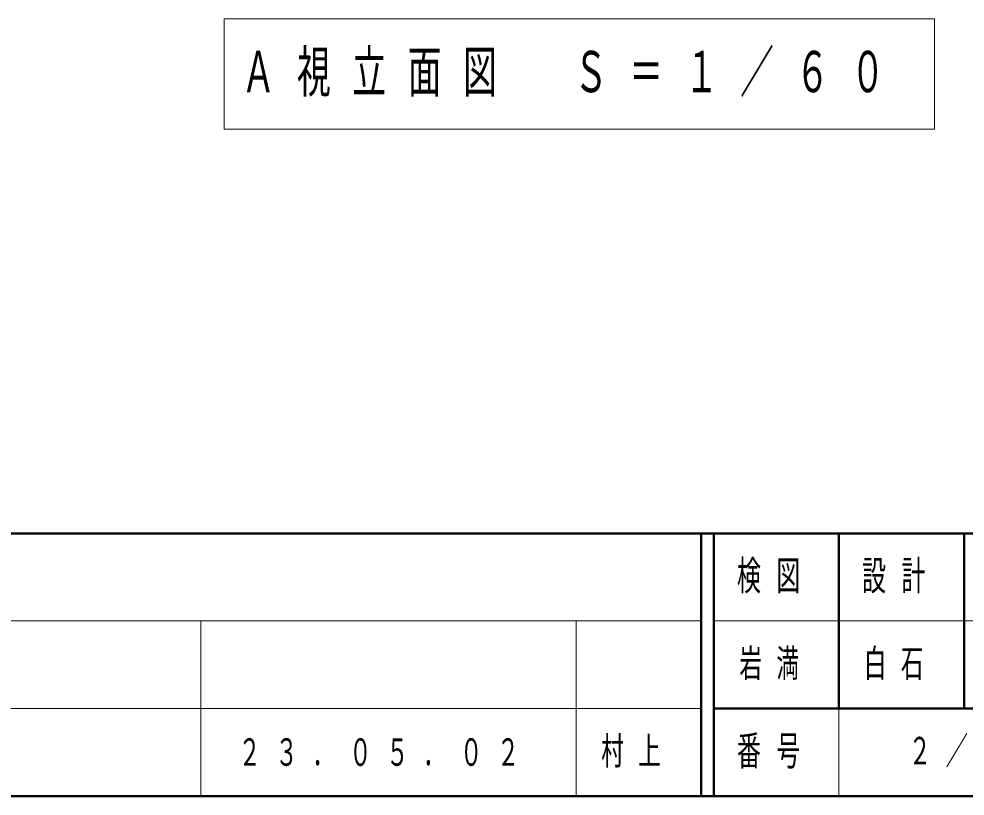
# Model space of a CAD drawing. Units: millimetres on the paper. Extents: x -385 to 0, y -594 to 267.
# Drawn here: x -298 to -222.4, y -297 to -234.9 of the extents above; entities that cross this region are included whole.
import ezdxf

# ---------------------------------------------------------------- set-up
doc = ezdxf.new("R2010")
doc.units = ezdxf.units.MM
doc.layers.add('LY_1', color=7, linetype='Continuous', lineweight=25)
doc.styles.add('ＭＳ ゴシック', font='')
doc.styles.get('ＭＳ ゴシック').set_extended_font_data('MS Gothic')

msp = doc.modelspace()

# ---------------------------------------------------------------- linework, layer by layer
at = {"layer": 'LY_1', "lineweight": 13}
for p, q in [((-281.647, -234.878), (-281.647, -243.678)), ((-224.847, -234.878), (-281.647, -234.878)), ((-224.847, -243.678), (-224.847, -234.878)), ((-281.647, -243.678), (-224.847, -243.678)), ((-385, -283), (-243.5, -283)), ((-283.5, -283), (-283.5, -297)), ((-253.5, -283), (-253.5, -297)), ((-242.5, -283), (-187.5, -283)), ((-385, -290), (-243.5, -290)), ((-232.5, -290), (-232.5, -297))]:
    msp.add_line(p, q, dxfattribs=at)
at = {"layer": 'LY_1', "lineweight": 50}
for p, q in [((-385, -276), (0, -276)), ((-385, -297), (0, -297))]:
    msp.add_line(p, q, dxfattribs=at)
at = {"layer": 'LY_1', "color": 140, "lineweight": 50}
for p, q in [((-243.5, -276), (-243.5, -297)), ((-242.5, -276), (-242.5, -297)), ((-232.5, -276), (-232.5, -290)), ((-222.5, -276), (-222.5, -290)), ((-242.5, -290), (0, -290))]:
    msp.add_line(p, q, dxfattribs=at)

# ---------------------------------------------------------------- texts
at = {"layer": 'LY_1', "style": 'ＭＳ ゴシック'}
for s, insert, char_height, attachment_point in [('\\T1.64;\\W0.6;Ａ視立面図\u3000Ｓ＝１／６０', (-280.247, -239.278), 3.299, 4), ('\\T1.64;\\W0.6;検図', (-237.5, -279.5), 2.346, 5), ('\\T1.64;\\W0.6;設計', (-227.5, -279.5), 2.346, 5), ('\\T1.64;\\W0.6;岩満', (-237.5, -286.5), 2.199, 5), ('\\T1.64;\\W0.6;白石', (-230.5, -286.5), 2.199, 4), ('\\T1.64;\\W0.6;番号', (-237.5, -293.5), 2.346, 5), ('\\T1.64;\\W0.6;２３．０５．０２', (-280.5, -293.5), 2.199, 4), ('\\T1.64;\\W0.6;村上', (-251.5, -293.5), 2.199, 4), ('\\T1.64;\\W0.6;２／３', (-222.5, -293.5), 2.199, 5)]:
    msp.add_mtext(s, dxfattribs=dict(at, insert=insert, char_height=char_height, attachment_point=attachment_point))

doc.saveas('drawing.dxf')
